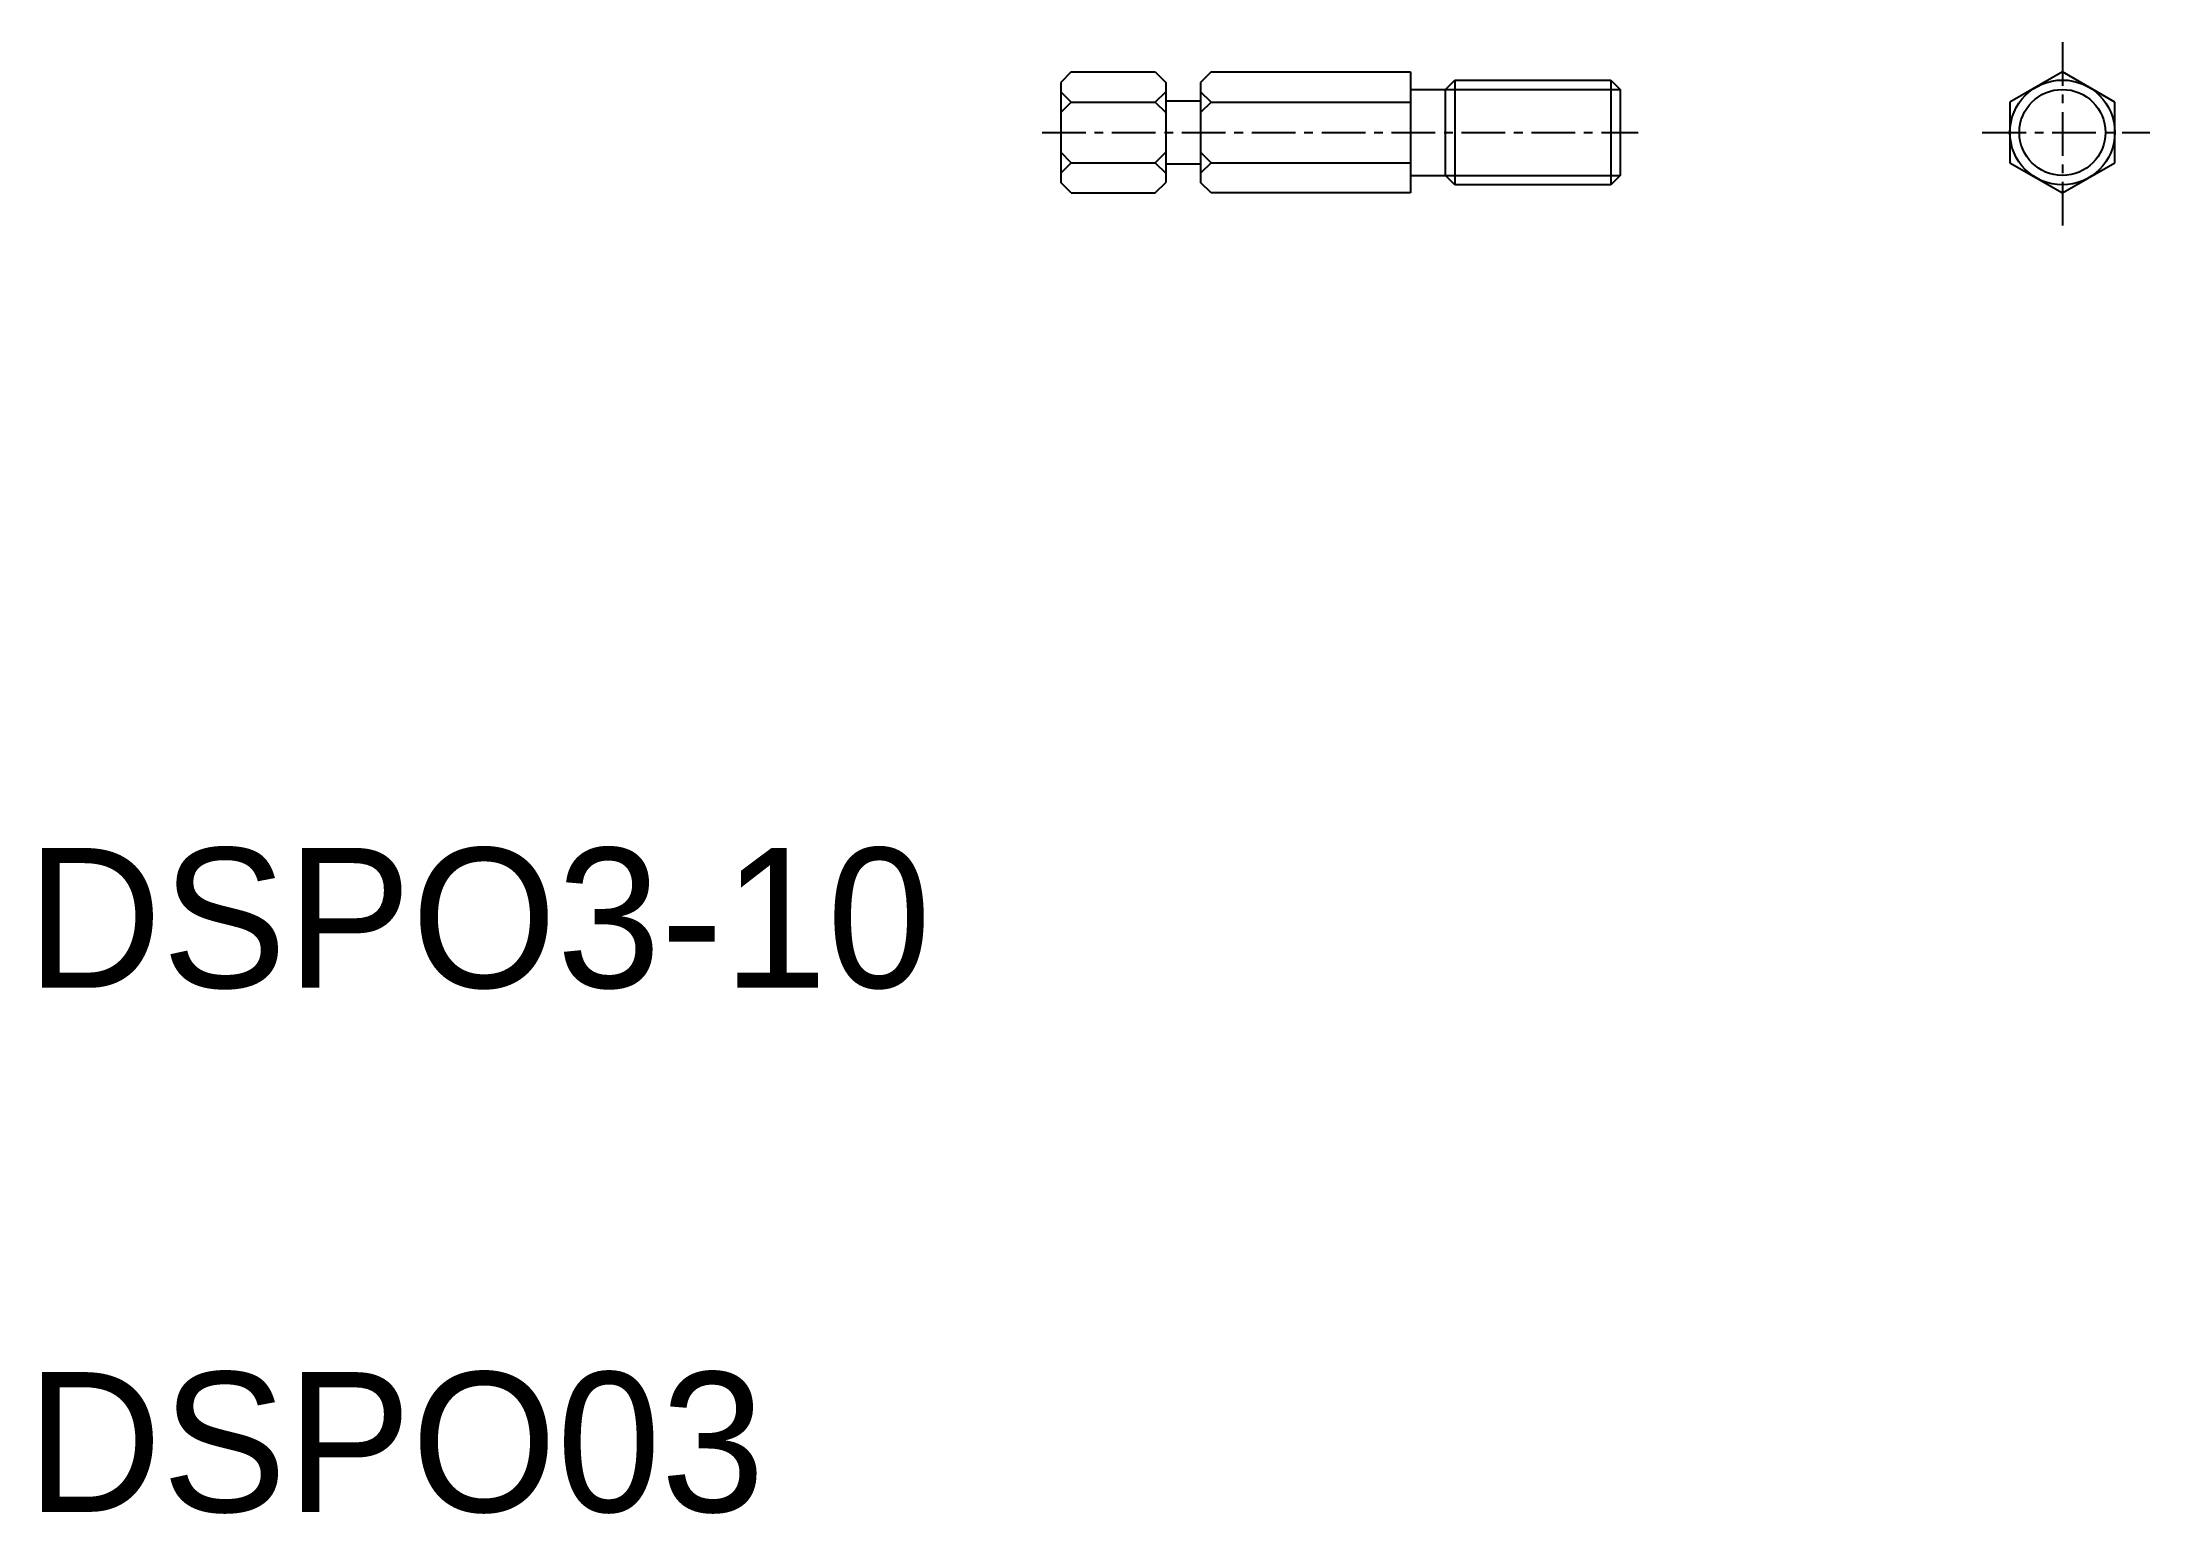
# Model space of a CAD drawing. Extents: x 10.4 to 70.7, y 9.9 to 52.1.
import ezdxf

# ---------------------------------------------------------------- set-up
doc = ezdxf.new("R2010")
doc.units = 0
doc.linetypes.add('CENTER', pattern=[2, 1.25, -0.25, 0.25, -0.25])
doc.layers.get('0').update_dxf_attribs({"linetype": 'CONTINUOUS'})
doc.layers.add('CENTER', color=1, linetype='CENTER')

msp = doc.modelspace()

# ---------------------------------------------------------------- linework, layer by layer
at = {"color": 7, "linetype": 'CONTINUOUS'}
for p, q in [((39.875, 51.21), (39.575, 50.91)), ((39.575, 50.91), (39.575, 48.046)), ((39.875, 50.344), (39.575, 50.644)), ((39.875, 51.21), (42.275, 51.21)), ((42.275, 51.21), (42.575, 50.91)), ((42.275, 50.344), (42.575, 50.644)), ((42.575, 50.91), (42.575, 48.046)), ((43.875, 51.21), (43.575, 50.91)), ((43.575, 50.91), (43.575, 48.046)), ((43.875, 50.344), (43.575, 50.644)), ((43.875, 51.21), (49.575, 51.21)), ((45.3, 51.21), (45.3, 51.21)), ((46.725, 51.21), (46.725, 51.21)), ((49.575, 51.21), (49.575, 47.746)), ((49.575, 50.707), (50.575, 50.707)), ((50.575, 50.707), (50.845, 50.978)), ((50.575, 48.248), (50.575, 50.707)), ((50.845, 50.978), (55.304, 50.978)), ((50.845, 50.978), (50.845, 47.978)), ((55.304, 50.978), (55.304, 47.978)), ((55.304, 50.978), (55.575, 50.707)), ((55.575, 50.707), (55.575, 48.248)), ((68.224, 51.21), (66.724, 50.344)), ((69.724, 50.344), (68.224, 51.21)), ((39.875, 50.344), (39.575, 50.044)), ((39.875, 50.344), (42.275, 50.344)), ((42.275, 50.344), (42.575, 50.044)), ((42.575, 50.378), (43.575, 50.378)), ((43.875, 50.344), (43.575, 50.044)), ((43.875, 50.344), (49.575, 50.344)), ((66.724, 50.344), (66.724, 48.612)), ((69.724, 48.612), (69.724, 50.344)), ((39.875, 48.612), (39.575, 48.912)), ((42.275, 48.612), (42.575, 48.912)), ((43.875, 48.612), (43.575, 48.912)), ((39.875, 48.612), (39.575, 48.312)), ((39.875, 48.612), (42.275, 48.612)), ((42.275, 48.612), (42.575, 48.312)), ((42.575, 48.578), (43.575, 48.578)), ((43.875, 48.612), (43.575, 48.312)), ((43.875, 48.612), (49.575, 48.612)), ((49.575, 48.248), (50.575, 48.248)), ((50.845, 47.978), (50.575, 48.248)), ((55.575, 48.248), (55.304, 47.978)), ((66.724, 48.612), (68.224, 47.746)), ((68.224, 47.746), (69.724, 48.612)), ((39.875, 47.746), (39.575, 48.046)), ((39.875, 47.746), (42.275, 47.746)), ((42.275, 47.746), (42.575, 48.046)), ((43.875, 47.746), (43.575, 48.046)), ((49.575, 47.746), (43.875, 47.746)), ((55.304, 47.978), (50.845, 47.978))]:
    msp.add_line(p, q, dxfattribs=at)
at = {"color": 3, "linetype": 'CONTINUOUS'}
for p, q in [((50.575, 50.707), (55.575, 50.707)), ((50.575, 48.248), (55.575, 48.248))]:
    msp.add_line(p, q, dxfattribs=at)
at = {"color": 7, "linetype": 'CONTINUOUS'}
msp.add_circle((68.224, 49.478), 1.5, dxfattribs=at)
at = {"color": 3, "linetype": 'CONTINUOUS'}
msp.add_circle((68.224, 49.478), 1.23, dxfattribs=at)
at = {"layer": 'CENTER', "color": 1, "linetype": 'CENTER'}
for p, q in [((68.224, 52.062), (68.224, 46.734)), ((39.038, 49.478), (56.094, 49.478)), ((65.934, 49.478), (70.726, 49.478))]:
    msp.add_line(p, q, dxfattribs=at)

# ---------------------------------------------------------------- texts
for s, p in [('DSPO3-10', (10, 25)), ('DSPO03', (10, 10))]:
    msp.add_text(s, height=4).set_placement(p)

doc.saveas('drawing.dxf')
